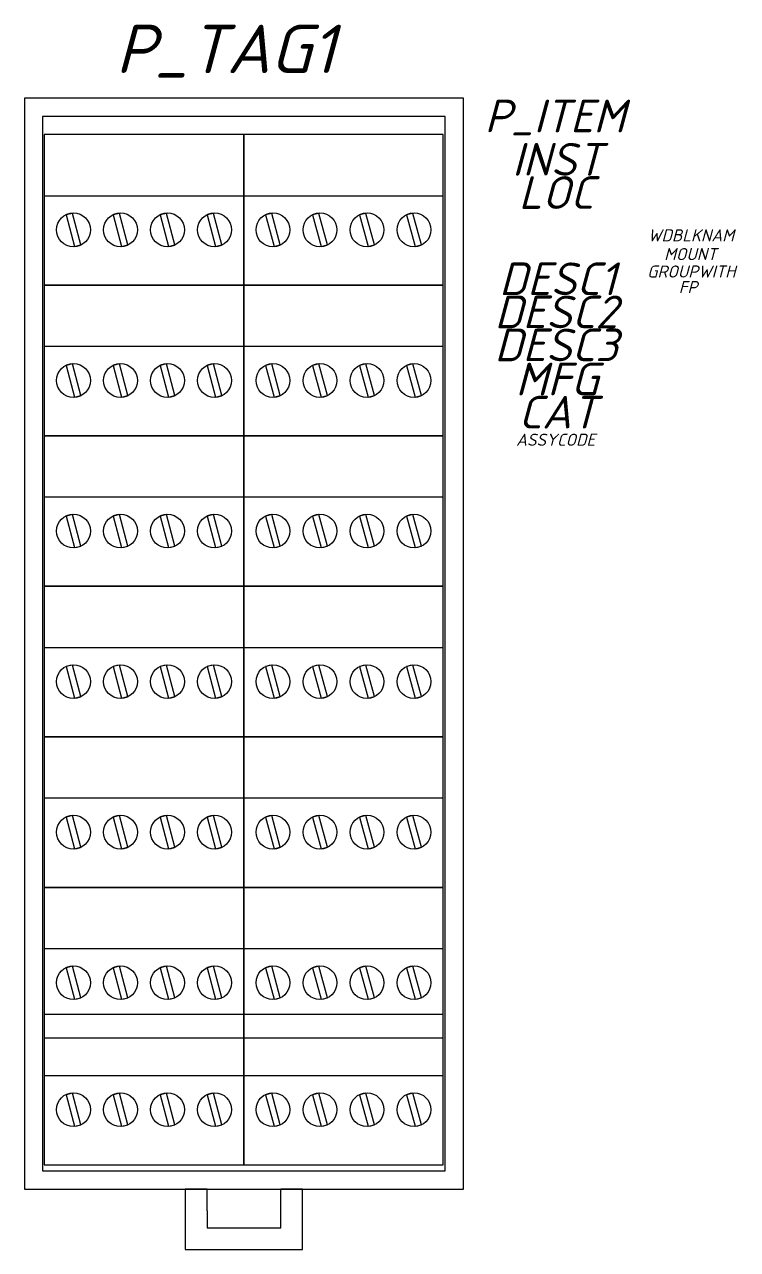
# Model space of a CAD drawing. Header units: millimetres. Extents: x 0 to 59, y -5 to 96.
import ezdxf
from ezdxf.enums import TextEntityAlignment as Align

# ---------------------------------------------------------------- set-up
doc = ezdxf.new("R2010")
doc.units = ezdxf.units.MM
doc.header["$LTSCALE"] = 6
doc.layers.add('Винты', color=8, linetype='Continuous')
doc.layers.add('Клеммники', color=125, linetype='Continuous')
doc.styles.add('WD_IEC', font='isocpeui.ttf', dxfattribs={"height": 2.5})

# ---------------------------------------------------------------- blocks, each defined once
blk = doc.blocks.new('*U25')
at = {"layer": 'Винты'}
blk.add_lwpolyline([(0.09, -1.37), (0.61, -1.24), (-0.09, 1.37), (-0.61, 1.24)], close=True, dxfattribs=at)
blk.add_circle((0, 0), 1.4, dxfattribs=at)
blk = doc.blocks.new('*U24')
at = {"layer": 'Клеммники', "color": 0, "linetype": 'ByBlock', "lineweight": -2}
for p in [(0, 0), (3.89, 0), (7.78, 0), (11.67, 0)]:
    blk.add_blockref('*U25', p, dxfattribs=at)
blk = doc.blocks.new('*U27')
at = {"layer": 'Винты'}
blk.add_lwpolyline([(0.09, -1.37), (0.61, -1.24), (-0.09, 1.37), (-0.61, 1.24)], close=True, dxfattribs=at)
blk.add_circle((0, 0), 1.4, dxfattribs=at)
blk = doc.blocks.new('*U26')
at = {"layer": 'Клеммники', "color": 0, "linetype": 'ByBlock', "lineweight": -2}
for p in [(0, 0), (3.89, 0), (7.78, 0), (11.67, 0)]:
    blk.add_blockref('*U27', p, dxfattribs=at)
blk = doc.blocks.new('*U21')
at = {"layer": 'Винты'}
blk.add_lwpolyline([(0.09, -1.37), (0.61, -1.24), (-0.09, 1.37), (-0.61, 1.24)], close=True, dxfattribs=at)
blk.add_circle((0, 0), 1.4, dxfattribs=at)
blk = doc.blocks.new('*U20')
at = {"layer": 'Клеммники', "color": 0, "linetype": 'ByBlock', "lineweight": -2}
for p in [(0, 0), (3.89, 0), (7.78, 0), (11.67, 0)]:
    blk.add_blockref('*U21', p, dxfattribs=at)
blk = doc.blocks.new('*U19')
at = {"layer": 'Винты'}
blk.add_lwpolyline([(0.09, -1.37), (0.61, -1.24), (-0.09, 1.37), (-0.61, 1.24)], close=True, dxfattribs=at)
blk.add_circle((0, 0), 1.4, dxfattribs=at)
blk = doc.blocks.new('*U18')
at = {"layer": 'Клеммники', "color": 0, "linetype": 'ByBlock', "lineweight": -2}
for p in [(0, 0), (3.89, 0), (7.78, 0), (11.67, 0)]:
    blk.add_blockref('*U19', p, dxfattribs=at)
blk = doc.blocks.new('*U17')
at = {"layer": 'Винты'}
blk.add_lwpolyline([(0.09, -1.37), (0.61, -1.24), (-0.09, 1.37), (-0.61, 1.24)], close=True, dxfattribs=at)
blk.add_circle((0, 0), 1.4, dxfattribs=at)
blk = doc.blocks.new('*U16')
at = {"layer": 'Клеммники', "color": 0, "linetype": 'ByBlock', "lineweight": -2}
for p in [(0, 0), (3.89, 0), (7.78, 0), (11.67, 0)]:
    blk.add_blockref('*U17', p, dxfattribs=at)
blk = doc.blocks.new('*U15')
at = {"layer": 'Винты'}
blk.add_lwpolyline([(0.09, -1.37), (0.61, -1.24), (-0.09, 1.37), (-0.61, 1.24)], close=True, dxfattribs=at)
blk.add_circle((0, 0), 1.4, dxfattribs=at)
blk = doc.blocks.new('*U14')
at = {"layer": 'Клеммники', "color": 0, "linetype": 'ByBlock', "lineweight": -2}
for p in [(0, 0), (3.89, 0), (7.78, 0), (11.67, 0)]:
    blk.add_blockref('*U15', p, dxfattribs=at)
blk = doc.blocks.new('*U13')
at = {"layer": 'Винты'}
blk.add_lwpolyline([(0.09, -1.37), (0.61, -1.24), (-0.09, 1.37), (-0.61, 1.24)], close=True, dxfattribs=at)
blk.add_circle((0, 0), 1.4, dxfattribs=at)
blk = doc.blocks.new('*U12')
at = {"layer": 'Клеммники', "color": 0, "linetype": 'ByBlock', "lineweight": -2}
for p in [(0, 0), (3.89, 0), (7.78, 0), (11.67, 0)]:
    blk.add_blockref('*U13', p, dxfattribs=at)
blk = doc.blocks.new('*U23')
at = {"layer": 'Винты'}
blk.add_lwpolyline([(0.09, -1.37), (0.61, -1.24), (-0.09, 1.37), (-0.61, 1.24)], close=True, dxfattribs=at)
blk.add_circle((0, 0), 1.4, dxfattribs=at)
blk = doc.blocks.new('*U22')
at = {"layer": 'Клеммники', "color": 0, "linetype": 'ByBlock', "lineweight": -2}
for p in [(0, 0), (3.89, 0), (7.78, 0), (11.67, 0)]:
    blk.add_blockref('*U23', p, dxfattribs=at)
blk = doc.blocks.new('*U11')
at = {"layer": 'Винты'}
blk.add_lwpolyline([(0.09, -1.37), (0.61, -1.24), (-0.09, 1.37), (-0.61, 1.24)], close=True, dxfattribs=at)
blk.add_circle((0, 0), 1.4, dxfattribs=at)
blk = doc.blocks.new('*U10')
at = {"layer": 'Клеммники', "color": 0, "linetype": 'ByBlock', "lineweight": -2}
for p in [(0, 0), (3.89, 0), (7.78, 0), (11.67, 0)]:
    blk.add_blockref('*U11', p, dxfattribs=at)
blk = doc.blocks.new('*U9')
at = {"layer": 'Винты'}
blk.add_lwpolyline([(0.09, -1.37), (0.61, -1.24), (-0.09, 1.37), (-0.61, 1.24)], close=True, dxfattribs=at)
blk.add_circle((0, 0), 1.4, dxfattribs=at)
blk = doc.blocks.new('*U8')
at = {"layer": 'Клеммники', "color": 0, "linetype": 'ByBlock', "lineweight": -2}
for p in [(0, 0), (3.89, 0), (7.78, 0), (11.67, 0)]:
    blk.add_blockref('*U9', p, dxfattribs=at)
blk = doc.blocks.new('*U5')
at = {"layer": 'Винты'}
blk.add_lwpolyline([(0.09, -1.37), (0.61, -1.24), (-0.09, 1.37), (-0.61, 1.24)], close=True, dxfattribs=at)
blk.add_circle((0, 0), 1.4, dxfattribs=at)
blk = doc.blocks.new('*U4')
at = {"layer": 'Клеммники', "color": 0, "linetype": 'ByBlock', "lineweight": -2}
for p in [(0, 0), (3.89, 0), (7.78, 0), (11.67, 0)]:
    blk.add_blockref('*U5', p, dxfattribs=at)
blk = doc.blocks.new('*U7')
at = {"layer": 'Винты'}
blk.add_lwpolyline([(0.09, -1.37), (0.61, -1.24), (-0.09, 1.37), (-0.61, 1.24)], close=True, dxfattribs=at)
blk.add_circle((0, 0), 1.4, dxfattribs=at)
blk = doc.blocks.new('*U6')
at = {"layer": 'Клеммники', "color": 0, "linetype": 'ByBlock', "lineweight": -2}
for p in [(0, 0), (3.89, 0), (7.78, 0), (11.67, 0)]:
    blk.add_blockref('*U7', p, dxfattribs=at)
blk = doc.blocks.new('*U1')
at = {"layer": 'Винты'}
blk.add_lwpolyline([(0.09, -1.37), (0.61, -1.24), (-0.09, 1.37), (-0.61, 1.24)], close=True, dxfattribs=at)
blk.add_circle((0, 0), 1.4, dxfattribs=at)
blk = doc.blocks.new('*U0')
at = {"layer": 'Клеммники', "color": 0, "linetype": 'ByBlock', "lineweight": -2}
for p in [(0, 0), (3.89, 0), (7.78, 0), (11.67, 0)]:
    blk.add_blockref('*U1', p, dxfattribs=at)
blk = doc.blocks.new('*U3')
at = {"layer": 'Винты'}
blk.add_lwpolyline([(0.09, -1.37), (0.61, -1.24), (-0.09, 1.37), (-0.61, 1.24)], close=True, dxfattribs=at)
blk.add_circle((0, 0), 1.4, dxfattribs=at)
blk = doc.blocks.new('*U2')
at = {"layer": 'Клеммники', "color": 0, "linetype": 'ByBlock', "lineweight": -2}
for p in [(0, 0), (3.89, 0), (7.78, 0), (11.67, 0)]:
    blk.add_blockref('*U3', p, dxfattribs=at)

msp = doc.modelspace()

# ---------------------------------------------------------------- linework, layer by layer
for p, q in [((0, 90.2), (0, 0)), ((36.3, 90.2), (0, 90.2)), ((36.3, 0), (36.3, 90.2)), ((1.5, 88.7), (1.5, 1.5)), ((34.8, 88.7), (1.5, 88.7)), ((34.8, 1.5), (34.8, 88.7)), ((0, 75.91), (0, 75.91)), ((0, 67.67), (0, 67.67)), ((1.5, 1.5), (34.8, 1.5)), ((0, 0), (36.3, 0)), ((15.1, -1.8), (15.1, 0)), ((21.2, -1.8), (21.2, 0))]:
    msp.add_line(p, q)
for points in [[(15.1, 0), (13.3, 0), (13.3, -5), (23, -5), (23, 0), (21.2, 0)], [(15.1, -1.8), (15.1, -3.2), (21.2, -3.2), (21.2, -1.8)]]:
    msp.add_lwpolyline(points)
at = {"layer": 'Клеммники'}
for points in [[(1.64, 74.74), (18.14, 74.74), (18.14, 87.19), (1.64, 87.19)], [(1.64, 82.14), (18.14, 82.14), (18.14, 87.19), (1.64, 87.19)], [(18.14, 74.74), (34.64, 74.74), (34.64, 87.19), (18.14, 87.19)], [(18.14, 82.14), (34.64, 82.14), (34.64, 87.19), (18.14, 87.19)], [(1.64, 62.29), (18.14, 62.29), (18.14, 74.74), (1.64, 74.74)], [(1.64, 69.69), (18.14, 69.69), (18.14, 74.74), (1.64, 74.74)], [(18.14, 62.29), (34.64, 62.29), (34.64, 74.74), (18.14, 74.74)], [(18.14, 69.69), (34.64, 69.69), (34.64, 74.74), (18.14, 74.74)], [(1.64, 49.84), (18.14, 49.84), (18.14, 62.29), (1.64, 62.29)], [(1.64, 57.24), (18.14, 57.24), (18.14, 62.29), (1.64, 62.29)], [(18.14, 49.84), (34.64, 49.84), (34.64, 62.29), (18.14, 62.29)], [(18.14, 57.24), (34.64, 57.24), (34.64, 62.29), (18.14, 62.29)], [(1.64, 37.39), (18.14, 37.39), (18.14, 49.84), (1.64, 49.84)], [(1.64, 44.79), (18.14, 44.79), (18.14, 49.84), (1.64, 49.84)], [(18.14, 37.39), (34.64, 37.39), (34.64, 49.84), (18.14, 49.84)], [(18.14, 44.79), (34.64, 44.79), (34.64, 49.84), (18.14, 49.84)], [(1.64, 24.94), (18.14, 24.94), (18.14, 37.39), (1.64, 37.39)], [(1.64, 32.34), (18.14, 32.34), (18.14, 37.39), (1.64, 37.39)], [(18.14, 24.94), (34.64, 24.94), (34.64, 37.39), (18.14, 37.39)], [(18.14, 32.34), (34.64, 32.34), (34.64, 37.39), (18.14, 37.39)], [(1.64, 12.49), (18.14, 12.49), (18.14, 24.94), (1.64, 24.94)], [(1.64, 19.89), (18.14, 19.89), (18.14, 24.94), (1.64, 24.94)], [(18.14, 12.49), (34.64, 12.49), (34.64, 24.94), (18.14, 24.94)], [(18.14, 19.89), (34.64, 19.89), (34.64, 24.94), (18.14, 24.94)], [(1.64, 1.99), (18.14, 1.99), (18.14, 14.44), (1.64, 14.44)], [(1.64, 9.39), (18.14, 9.39), (18.14, 14.44), (1.64, 14.44)], [(18.14, 1.99), (34.64, 1.99), (34.64, 14.44), (18.14, 14.44)], [(18.14, 9.39), (34.64, 9.39), (34.64, 14.44), (18.14, 14.44)]]:
    msp.add_lwpolyline(points, close=True, dxfattribs=at)

# ---------------------------------------------------------------- block references
for name, p in [('*U2', (4.05, 79.31)), ('*U0', (20.55, 79.31)), ('*U6', (4.05, 66.86)), ('*U4', (20.55, 66.86)), ('*U8', (4.05, 54.41)), ('*U10', (20.55, 54.41)), ('*U22', (4.05, 41.96)), ('*U12', (20.55, 41.96)), ('*U14', (4.05, 29.51)), ('*U16', (20.55, 29.51)), ('*U18', (4.05, 17.06)), ('*U20', (20.55, 17.06)), ('*U26', (4.05, 6.56)), ('*U24', (20.55, 6.56))]:
    msp.add_blockref(name, p, dxfattribs=at)

# ---------------------------------------------------------------- texts
at = {"style": 'WD_IEC'}
for tag, height, p in [('P_TAG1', 4, (16.63, 92.28)), ('DESC1', 2.7, (44.1, 73.92)), ('DESC2', 2.7, (43.97, 71.18)), ('DESC3', 2.7, (43.99, 68.45))]:
    msp.add_attdef(tag, text='', height=height, dxfattribs=at).set_placement(p, align=Align.CENTER)
for tag, text, height, flags, p in [('P_ITEM', '', 2.7, 1, (43.87, 87.38)), ('INST', '', 2.7, 1, (44.06, 83.8)), ('LOC', '', 2.7, 1, (43.97, 81.05)), ('WDBLKNAM', '', 1, 1, (55.13, 78.36)), ('MOUNT', '', 1, 1, (55.08, 76.81)), ('GROUPWITH', '', 1, 1, (55.16, 75.37)), ('FP', '', 1, 1, (54.89, 74.08)), ('MFG', '', 2.7, 1, (44.05, 65.63)), ('CAT', 'WB-BUSHUB', 2.7, 1, (44.11, 62.89)), ('ASSYCODE', '', 1, 9, (43.93, 61.46))]:
    msp.add_attdef(tag, text=text, height=height, dxfattribs=dict(at, flags=flags)).set_placement(p, align=Align.CENTER)

doc.saveas('drawing.dxf')
